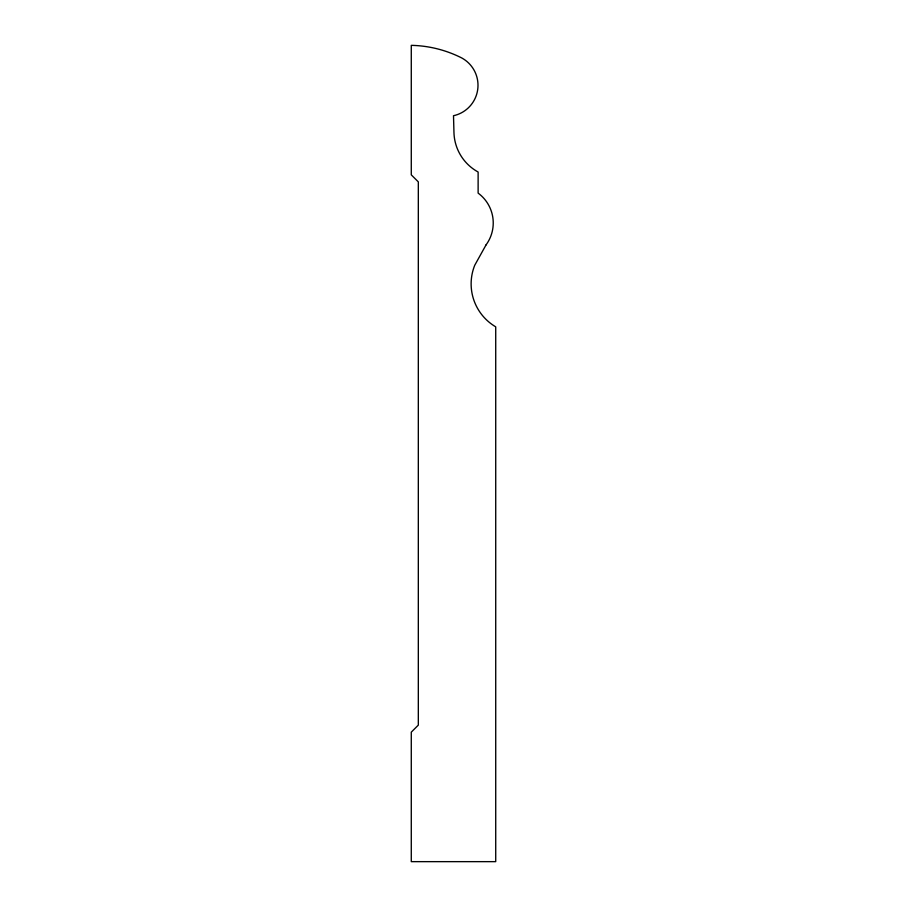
<?xml version="1.0" encoding="UTF-8"?>
<svg xmlns="http://www.w3.org/2000/svg" width="907" height="907" viewBox="0 0 907 907"><rect width="100%" height="100%" fill="white"/><g stroke="black" fill="none" stroke-linecap="round" stroke-linejoin="round"><path stroke-width="1.36" d="M486.05 244.89L474.746 265.252A49.806 49.806 0 0 0 495.721 326.837L495.721 861.65L411.279 861.65L411.279 732.153L418.32 725.124L418.32 181.876L411.279 174.847L411.279 45.35A116.924 116.924 0 0 1 461.912 58.048A31.133 31.133 0 0 1 453.5 115.722L453.953 132.331A46.382 46.382 0 0 0 478.125 172.013L478.125 193.123A37.028 37.028 0 0 1 486.05 244.89"/></g></svg>
